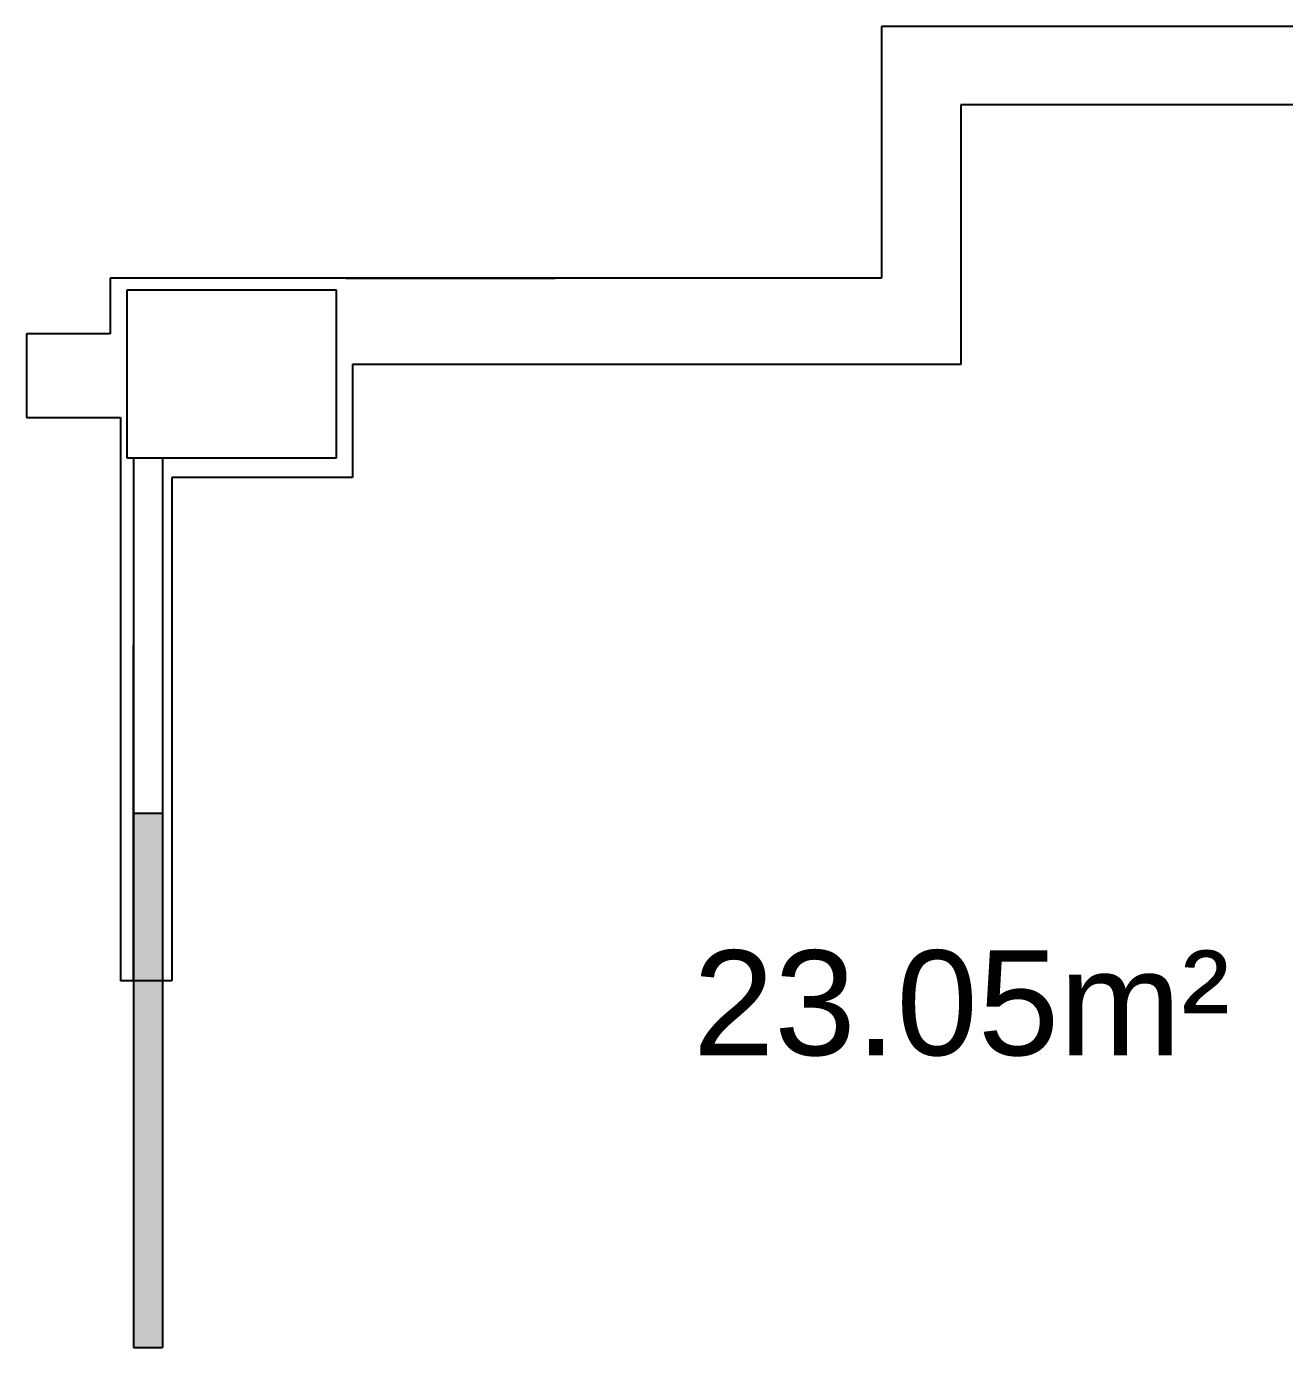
# Model space of a CAD drawing. Header units: millimetres. Extents: x 2377 to 4712, y -254 to 3188.
# Drawn here: x 3779.6 to 4113, y 2776.9 to 3126.9 of the extents above; entities that cross this region are included whole.
import ezdxf

# ---------------------------------------------------------------- set-up
doc = ezdxf.new("R2010")
doc.units = ezdxf.units.MM
doc.linetypes.add('DASHED2', pattern=[0.375, 0.25, -0.125])
doc.layers.add('Area', color=6, linetype='Continuous')
doc.styles.get("Standard").update_dxf_attribs({"font": 'arial.ttf'})

msp = doc.modelspace()

# ---------------------------------------------------------------- hatches: boundary and pattern name
h = msp.add_hatch(color=256)
h.dxf.hatch_style = 1
h.paths.add_polyline_path([(3815.6, 2918.47), (3807.97, 2918.47), (3807.97, 2874.03), (3815.6, 2874.03)])
h = msp.add_hatch(color=256)
h.dxf.hatch_style = 1
h.paths.add_polyline_path([(3815.6, 2874.03), (3807.97, 2874.03), (3807.97, 2776.87), (3815.6, 2776.87)])

# ---------------------------------------------------------------- linework, layer by layer
for p, q in [((4006.18, 3126.9), (4006.18, 3060.24)), ((4221.93, 3126.9), (4006.18, 3126.9)), ((4027.21, 3106.11), (4027.21, 3037.36)), ((4185.29, 3106.11), (4027.21, 3106.11)), ((4006.18, 3060.24), (3801.79, 3060.24)), ((3801.79, 3060.24), (3801.79, 3045.49)), ((3864.19, 3060.24), (3919.74, 3060.24)), ((3861.74, 3057.04), (3806.18, 3057.04)), ((3806.18, 3057.04), (3806.18, 3012.59)), ((3861.74, 3012.59), (3861.74, 3057.04)), ((3801.79, 3045.49), (3779.57, 3045.49)), ((3779.57, 3045.49), (3779.57, 3023.27)), ((4027.21, 3037.36), (3865.97, 3037.36)), ((3865.97, 3037.36), (3865.97, 3007.36)), ((3779.57, 3023.27), (3804.49, 3023.27)), ((3804.49, 3023.27), (3804.49, 2874.03)), ((3806.18, 3012.59), (3861.74, 3012.59)), ((3807.97, 3012.59), (3807.97, 2874.03)), ((3815.6, 3012.59), (3815.6, 2874.03)), ((3865.97, 3007.36), (3818.08, 3007.36)), ((3818.08, 3007.36), (3818.08, 2874.03)), ((3807.97, 2874.03), (3807.97, 2962.92)), ((3807.97, 2874.03), (3807.97, 2918.47)), ((3807.97, 2918.47), (3815.6, 2918.47)), ((3815.6, 2874.03), (3804.49, 2874.03)), ((3807.97, 2874.03), (3807.97, 2776.87)), ((3818.08, 2874.03), (3815.6, 2874.03)), ((3815.6, 2874.03), (3815.6, 2776.87)), ((3807.97, 2776.87), (3815.6, 2776.87))]:
    msp.add_line(p, q)

# ---------------------------------------------------------------- texts
at = {"layer": 'Area', "linetype": 'DASHED2', "insert": (3956.21, 2882.11), "char_height": 27.777, "attachment_point": 1}
msp.add_mtext_dynamic_manual_height_columns('23.05m² ', width=199.5798, gutter_width=138.89, heights=[0], dxfattribs=at)

doc.saveas('drawing.dxf')
